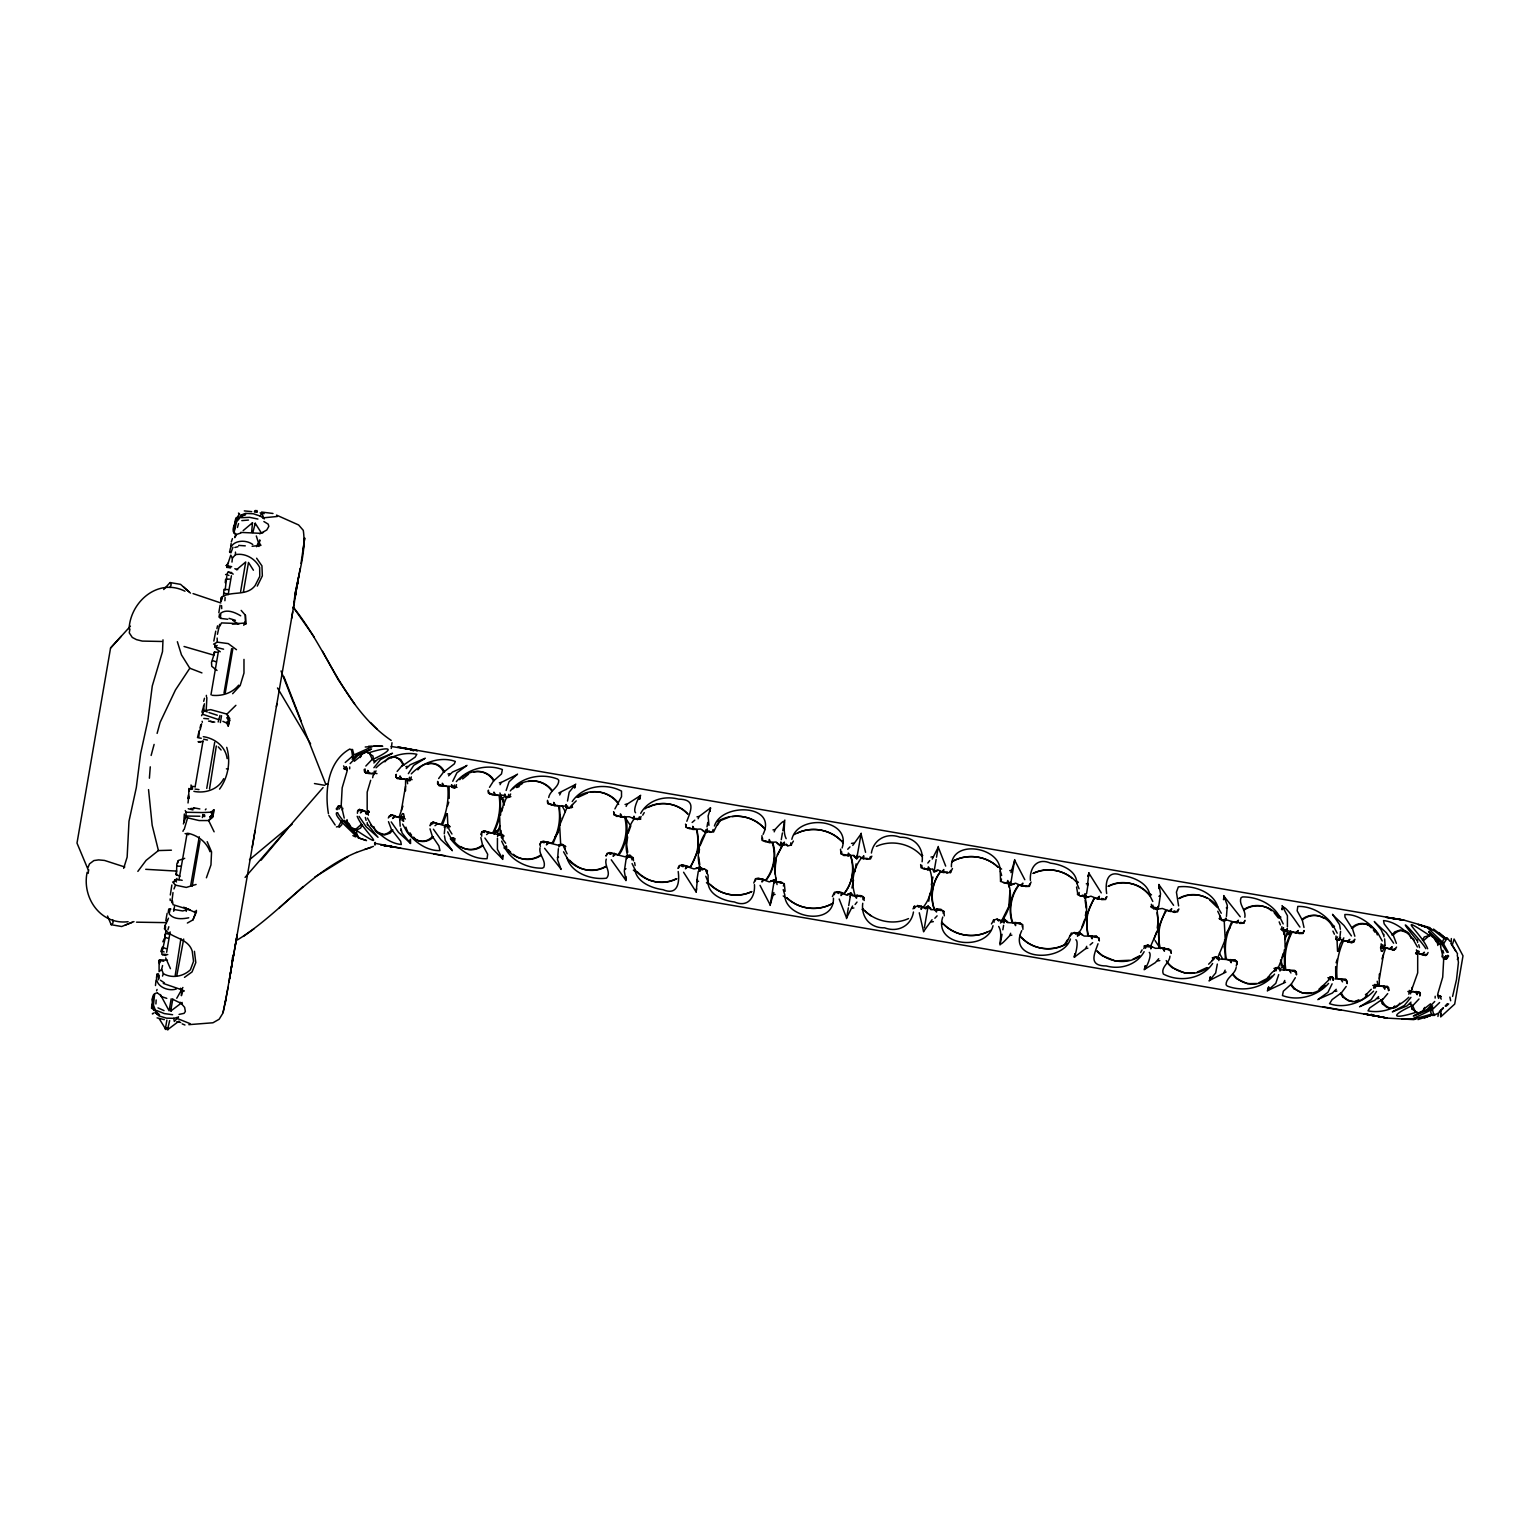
<?xml version="1.0" encoding="UTF-8"?>
<svg xmlns="http://www.w3.org/2000/svg" width="1540" height="1540" viewBox="0 0 1540 1540"><rect width="100%" height="100%" fill="white"/><g stroke="black" fill="none" stroke-linecap="round" stroke-linejoin="round"><path stroke-width="1.5" d="M243.975 659.389L243.975 673.057L240.182 685.55L232.636 693.712M188.034 802.975L188.689 796.546M171.768 902.729L173 892.565M626.626 856.221L631.169 856.51L628.031 855.817L626.626 857.068L628.84 856.529M937.379 870.755L933.971 872.063L932.528 868.926L927.715 869.792L923.75 868.252L926.791 869.06M1388.58 990.721L1387.482 986.351L1377.261 986.216M339.147 827.384L341.764 824.785L342.592 821.224M396.281 774.331L396.242 777.431L399.399 778.817M1340.57 931.296L1339.627 940.035L1335.969 939.111L1336.008 936.012M209.536 788.884L216.312 745.976M234.792 537.672L234.831 536.228M213.945 654.154L213.983 652.306L218.526 652.094M405.54 790.886L405.597 779.818M631.92 859.878L631.958 858.05L628.07 856.471M705.744 870.755L708.092 875.182L708.092 880.476M850.869 893.874L847.462 894.355L850.889 892.969L853.083 895.318L850.869 893.874C852.602 899.091 861.168 892.353 864.017 897.916M1379.32 974.088L1379.263 985.157M1435.145 998.093L1435.184 996.264M180.912 938.572L175.233 975.244M450.238 826.711L447.274 824.574L445.156 825.767L448.333 825.036L445.214 825.074L444.271 833.814M452.317 850.735L445.253 840.417L444.483 835.835M200.027 840.725L192.211 886.077M243.397 592.053L248.498 562.466L253.426 570.224M349.657 768.845L349.715 766.939M626.741 856.298L626.684 858.704L628.031 855.817M1079.097 894.355L1079.155 892.449M1156.02 908.504L1158.234 908.042L1156.829 909.216L1156.29 907.772L1152.882 907.06L1152.921 905.154M1278.258 967.774L1285.284 950.084L1284.572 931.065M1340.358 929.274L1339.588 924.693L1332.543 914.298M500.615 815.064L500.327 796.122M1284.264 949.91L1284.553 968.872M853.988 856.394L856.76 858.781L853.949 855.412L843.631 855.47L840.994 853.449M943.847 911.641L941.229 909.562L930.891 909.697L928.1 906.251L925.232 907.734L928.1 906.251L930.853 908.696L928.274 907.195M400.881 817.374L403.846 817.394L400.554 818.087L402.517 816.874L403.692 821.244L402.075 820.339L402.44 818.568M155.482 985.542L156.002 980.172M365.057 768.941L365.654 773.215L367.752 773.369M1383.459 947.37L1382.323 948.159L1381.072 946.888L1381.168 943.789M168.187 938.322L164.819 937.321L164.915 934.703M225.167 589.955L226.784 576.441M560.252 825.344L559.559 806.306M1224.627 939.65L1225.32 958.669M252.117 546.276L258.162 545.584L259.817 539.924L258.855 546.45M162.99 639.832L162.508 651.613L152.267 685.993L147.898 720.258L140.621 753.638L136.328 787.518L128.994 821.263L127.146 857.087L123.662 868.348M1178.601 905.886L1176.425 892.16L1178.331 886.905C1193.173 884.942 1213.809 891.891 1218.063 907.676L1221.278 913.239M162.47 950.219L165.454 936.955M606.26 859.147C603.911 865.576 611.688 872.699 606.51 878.185C591.649 880.168 571.09 873.199 566.778 857.434L563.563 851.793M683.587 872.237L696.157 891.987L697.408 879.34M1239.681 923.403L1243.723 923.249L1244.686 920.939M219.585 626.453L221.548 622.911L239.374 623.623M503.368 804.977L503.638 799.029M447.312 813.717L447.832 824.901M785.092 891.333L784.284 883.691L777.989 881.631L774.408 882.766L774.351 879.802L770.597 881.13L774.254 880.418L770.154 905.424M1281.203 966.061L1281.492 960.055M1337.548 951.258L1337.047 940.093M502.829 859.435L497.42 849.387L497.439 838.222M504.697 796.372L504.831 793.986L505.486 797.143L504.697 796.372L508.104 797.528M1280.01 971.105L1279.355 967.89L1276.737 967.582L1280.144 968.737M1282.031 905.597L1287.421 915.722L1287.401 926.888M158.851 978.381L159.005 975.321M224.917 600.716L225.109 597.404M563.39 846.249L567.105 853.815M1410.582 993.858L1410.679 992.049L1407.868 991.49M203.569 705.686L204.146 710.787L207.284 711.981M155.925 1003.984L156.156 999.941M374.278 771.174L374.162 773.061L376.973 773.619M846.538 918.572L848.328 907.849M1221.451 918.841L1217.736 911.276M1442.268 943.75L1443.095 940.189L1445.733 937.591L1447.427 938.649M447.813 787.075C448.91 799.626 446.735 812.35 441.499 823.804M754.446 884.634C755.389 896.723 748.247 908.042 734.368 901.959C723.376 900.727 708.073 894.779 708.015 881.746L705.782 876.26M1030.414 880.399C1029.432 868.31 1036.67 857.087 1050.492 863.151C1061.426 864.383 1076.826 870.331 1076.826 883.363L1079.078 888.773M1337.047 977.9C1335.95 965.349 1338.145 952.625 1343.38 941.171M1440.997 1010.221L1440.689 1016.92L1454.703 1004.08L1463 955.84L1454.087 939.034L1452.143 945.464M862.747 903.268C860.879 916.743 869.888 928.312 884.595 927.812C897.82 932.874 911.218 925.848 913.47 912.007M160.083 962.365L160.256 959.844L167.456 960.209M356.491 830.156L356.837 834.314M763.089 834.391C777.758 804.072 721.721 802.456 714.425 826.018M226.688 574.535L228.17 571.937L233.252 574.093M219.951 715.426L218.18 721.971M922.113 861.765C924 848.271 914.856 836.778 900.168 837.279C887.001 832.255 873.623 839.242 871.39 853.025M938.303 846.461L936.532 857.202M1021.771 930.641C1007.044 961.037 1063.12 962.693 1070.435 939.015M184.222 829.367L187.611 817.856L199.122 820.551L208.631 820.551L212.828 817.22L213.81 809.693L211.288 812.158L202.78 812.562L186.109 812.273L185.243 810.579M220.798 601.274L221.413 597.347C231.308 590.263 246.516 596.885 255.101 585.604L259.779 576.364L259.644 567.375C255.255 558.654 245.284 552.822 235.485 554.631L232.405 558.096L231.982 562.081M149.399 778.22L150.266 766.824M151.536 1008.488L151.863 1004.176M368.406 815.18L367.733 810.887L365.962 812.138L369.253 811.445L366.501 811.465M233.656 529.221L233.907 526.103M449.199 798.413L449.141 787.306M1012.473 922.614L1015.803 922.537L1015.572 925.617L1014.398 922.999L1007.199 922.537L1004.619 919.418L1002.155 920.978L1004.619 919.418L1007.718 921.921L1004.869 920.381M1335.661 966.581L1335.738 977.669M1415.587 953.664L1418.879 952.971L1417.127 954.146L1416.454 949.853M251.655 532.34L252.464 522.791L243.166 530.626M501.482 835.604L501.309 837.413L505.678 843.246M567.509 801.031L569.184 792.138L575.787 784.072M1217.332 964.078L1215.676 972.972L1209.073 980.961M374.971 844.478L375.183 842.322L374.932 844.497M1283.359 929.506L1283.532 927.619M213.444 813.486L213.81 809.693M833.448 898.224C834.16 926.637 784.572 918.264 784.822 894.952L783.206 889.581M951.412 866.808C950.738 838.453 1000.326 846.865 1000.018 870.158L1001.655 875.452M232.829 648.841L225.206 693.231M1158.581 907.253L1160.525 893.874L1158.908 884.422M231.731 964.887L232.521 957.303M626.279 857.78L624.316 871.216L625.952 880.63M219.546 789.115C228.17 777.411 230.942 761.28 226.727 747.362M561.099 869.465L557.538 859.724L558.385 848.713M1223.761 895.568L1227.303 905.366L1226.456 916.396M88.204 873.334L88.646 869.58M225.225 582.678L225.61 579.271M228.44 562.909L226.245 565.584L230.577 567.779L226.707 567.375L230.769 555.151L232.405 558.096M186.109 812.273L185.936 817.74M224.012 693.038L231.655 648.648M183.395 823.958L186.032 816.046L199.892 816.238M170.324 894.971L171.864 884.98M157.311 992.742L154.655 993.704C151.035 995.802 152.113 1006.198 153.808 1010.394L152.441 1006.467M401.363 810.387L405.501 786.305M753.792 883.036L755.466 878.743L758.392 878.108L769.269 881.881L774.254 880.418M914.048 906.521L921.44 906.309L921.055 909.351L922.633 907.214L925.675 908.793L927.812 907.118M1031.049 881.997L1029.394 886.366L1025.409 886.52M1383.498 954.588L1379.359 978.67M410.583 843.554L410.449 839.435M502.463 858.666L502.887 855.354M696.157 891.987L696.581 888.676M1089.03 873.18L1088.395 876.452L1088.838 873.065L1101.273 892.873M1223.973 896.396L1223.549 899.707L1224.05 896.338L1240.239 916.781M447.235 828.096L447.466 826.306L445.214 825.074M1375.605 986.004L1375.374 987.794L1373.545 988.122L1374.469 985.254L1377.472 985.408L1374.681 984.426L1377.549 986.197M409.486 777.238L409.236 779.105L412.104 779.663M856.105 863.825L854.95 871.756M928.755 901.208L929.91 893.277M1337.625 936.936L1335.969 939.111M217.429 634.307L219.662 624.316M236.12 534.649L233.965 532.859L236.66 521.694L242.492 514.784L245.63 514.533L236.428 518.73L236.12 520.096M158.466 973.819L158.543 979.767M200.123 730.056L201.663 723.762M187.899 798.529L188.419 794.948M696.677 881.554L698.313 871.236M1088.164 883.556L1086.547 893.797M165.55 926.291L165.434 928.485M678.197 871.524C679.756 882.035 677.966 895.991 663.047 889.697C651.593 888.157 636.405 882.112 634.788 869.138L632.074 863.574M1106.663 893.508C1105.046 882.997 1106.933 869.138 1121.794 875.413C1133.228 876.953 1148.494 882.978 1150.053 895.972L1152.786 901.458M241.164 610.398L245.38 615.23L245.38 623.758M938.149 909.813L941.325 910.64L941.229 909.562L936.955 908.985L936.493 912.007L933.971 909.101M168.245 912.354L168.688 909.351L170.901 909.043M410.064 842.842L410.372 839.435M710.248 808L709.882 811.33L710.46 807.961L699.025 816.527L698.14 818.779M850.234 896.665L850.889 892.969L848.713 905.597M1074.593 957.11L1075.093 953.799L1074.381 957.149L1085.835 948.505L1086.701 946.33M87.145 872.294C81.736 897.57 100.485 925.116 128.109 921.709M184.357 813.986L183.78 822.225M191.133 789.443L191.037 784.957M230.288 974.531L232.001 963.309M154.655 993.704L153.461 1005.139L156.676 1013.589L159.544 1014.879L152.267 1007.853M160.815 951.624L162.316 947.177M301.031 563.409L304.708 537.961L303.111 550.396M129.071 629.013C130.303 601.755 158.042 577.615 184.993 591.206M152.749 1002.02L153.191 999.268M223.531 596.404L223.897 589.416L228.19 589.589M188.746 788.48L188.843 798.432L188.612 797.354M220.085 605.22L218.834 612.728M233.31 956.995L236.198 940.112M391.256 748.479L391.988 742.723M236.563 937.956L225.148 1003.522M698.852 853.102L699.487 849.291M1085.373 915.703L1086.027 911.872M276.392 706.629L295.815 593.766M229.576 978.689L233.541 954.588L228.979 982.212M236.448 938.919L237.218 934.453M276.911 703.568L252.214 847.173M121.256 636.251L110.553 648.051L77 843.092L88.415 870.37M167.109 913.374L165.781 920.862M170.343 908.927L169.111 913.701C173.346 919.726 182.336 919.149 188.746 917.782M166.647 952.278L170.151 931.893M173.693 911.276L174.501 906.56M176.484 881.977L174.848 879.744L179.006 879.744L187.149 833.101M195.156 786.594L203.03 740.875M210.961 694.79L218.16 652.883M228.17 594.652L231.423 575.768M229.46 721.182L226.938 714.098L210.653 709.632L204.146 710.787M225.706 1000.288L223.05 1012.531M293.774 605.624C295.391 580.638 306.98 555.382 303.284 530.357L298.625 524.967L276.526 515.111M234.754 948.756L255.101 830.503M402.248 765.957L415.146 757.141L416.839 754.254C402.229 751.25 386.502 757.565 376.068 767.806M481.673 836.22L481.789 832.216M502.444 858.743L502.752 855.316M517.517 774.062L509.047 781.781L506.14 790.463M558.75 847L560.291 844.17L563.159 844.806L560.329 845.576L562.581 844.421L565.815 846.596M565.642 806.864L566.046 804.515L566.566 807.653C573.708 809.636 563.351 805.805 566.566 807.653M625.875 879.898L626.087 876.549M639.408 799.202L640.64 795.237M707.534 870.986L704.377 868.81L702.125 869.985L700.238 867.039L696.119 868.31L700.238 867.039L699.584 870.755L700.065 867.655M706.995 826.903L707.765 822.437M777.122 843.169L780.241 845.614L780.876 841.918M781.261 839.685L782.416 832.986M791.849 839.338C797.759 813.351 851.87 818.606 842.091 847.982M857.395 855.085L856.779 858.223L861.226 833.198M924.366 927.869L928.1 906.251M944.636 872.14L947.909 872.41L943.231 872.468L937.745 869.831L934.068 871.524L936.147 859.435M993.011 925.694C987.121 951.778 932.932 946.503 942.769 917.051M1002.829 929.813L1003.599 925.347M1003.984 923.115L1004.619 919.418M1023.696 885.75L1027.103 886.039L1022.098 886.039L1015.592 883.209L1010.587 884.692L1014.706 859.609M1088.26 876.433L1088.838 873.065L1087.432 885.75M1144.201 969.796L1145.433 965.907M1158.754 888.561L1159.062 885.154M1218.794 960.575L1219.199 958.246L1215.368 957.033L1219.199 958.246M1224.801 920.343L1226.11 918.09L1224.57 920.862L1221.701 920.304L1224.512 919.515L1222.279 920.612L1219.025 918.514M1285.515 982.231L1267.92 990.451L1268.575 987.101L1267.343 990.971M1268.209 990.432L1268.768 987.121M1282.647 906.482L1282.089 909.774C1281.992 898.994 1298.297 925.425 1299.952 927.061M1408.792 997.227C1398.378 1007.487 1382.612 1013.859 1368.001 1010.856L1369.715 1007.949L1382.612 999.094M291.58 618.541L292.735 611.842M297.124 585.97L297.721 582.64L295.218 596.096L300.146 568.529M293.274 608.473L294.429 602.005M1002.039 934.299L1000.018 944.982M129.938 628.994L129.245 632.805L132.286 637.444L136.502 639.639L142.258 641.083L161.738 641.468M197.486 737.679L199.276 730.518M782.801 830.753L784.842 820.05M213.829 641.083L215.735 631.15M164.819 937.321L166.07 930.333M230.692 546.065L231.154 543.505M234.927 524.389L234.581 529.086M228.093 987.332L223.011 1012.974L219.161 1019.23L212.963 1022.772L188.843 1024.658M199.334 731.462L198.679 737.91L201.278 738.238M853.506 880.129L851.947 887.983M931.334 884.903L932.913 877.049M627.608 836.913L626.665 844.575L627.743 852.294M1157.252 928.062L1158.196 920.4L1157.137 912.7M220.971 618.079L218.988 617.059L219.566 614.075M201.875 712.173L204.416 703.799M296.681 587.356L298.837 576.21M575.267 784.688L574.613 788.057L575.036 784.726L558.77 793.023M640.255 795.872L639.601 799.221C641.66 790.617 631.824 809.828 635.577 812.735M1209.593 980.403L1210.228 977.053L1209.593 980.403L1226.09 972.01M1084.795 897.377L1085.392 894.317M187.36 923.038L192.962 919.881L196.466 910.371M832.389 896.569L834.391 892.315L837.394 891.699L841.629 892.565L841.033 895.587L842.803 893.489L847.096 895.279L850.696 893.566M221.683 600.042L222.318 597.924M686.84 821.282C690.806 810.694 696.465 799.279 678.62 799.164C664.433 795.352 648.032 799.895 640.717 813.351M1098.02 943.75C1094.382 954.126 1088.106 965.926 1106.22 965.946C1120.504 969.911 1136.713 964.983 1144.143 951.701M776.064 858.531L774.62 870.042L776.391 881.419L775.659 877.742M230.904 552.879L232.944 547.297M1000.23 871.447L1000.557 881.4L1006.852 883.402L1010.433 882.324L1010.51 885.231L1014.244 883.979M372.661 777.719L373.373 774.274M399.284 816.547L402.922 806.094M1385.576 948.447L1381.938 958.9M1411.487 990.701L1412.218 987.275M452.741 787.498L451.567 784.822L452.741 787.498L454.647 784.996M1382.785 944.694L1381.072 946.888M1330.214 980.037L1330.579 978.266L1327.846 977.727M228.209 726.052L229.576 720.508L226.649 722.895L228.209 726.052L229.806 718.641L226.938 714.098L235.89 705.32M1074.246 957.052L1074.958 953.78C1073.111 962.635 1079.733 942.037 1075.882 939.727M1144.528 969.141L1145.24 965.869C1143.104 974.589 1152.998 955.378 1149.264 952.355M353.796 754.446L352.544 749.499L351.409 749.499M761.953 835.681L762.05 840.378L765.765 841.86M858.05 896.03L861.13 895.779L861.091 896.838L857.125 895.24L856.471 898.244L854.488 895.414M1022.907 929.351L1022.791 924.731L1020.231 923.172L1014.398 922.999M162.624 947.966C162.201 949.121 160.641 956.513 163.471 954.261L167.783 954.607M221.413 597.347L221.067 601.409M182.471 990.894L181.393 995.687L181.72 989.796L163.278 983.444M374.971 845.017L375.375 843.246M201.567 715.676L203.472 712.058M159.506 963.54L159.005 960.845L160.256 959.844L159.082 960.344L159.101 971.644L161.642 969.411L162.566 965.522M199.276 836.798L190.633 885.808M1010.971 872.603L1014.725 860.321L1024.812 879.706M1452.586 996.438L1456.513 979.556L1458.438 962.327L1457.244 954.838M760.029 885.385L770.115 904.788L773.869 892.507M200.046 727.919L200.835 724.628M295.16 593.208L296.95 585.797M1444.347 958.612L1446.368 959.17L1447.812 955.262M337.048 809.771L338.492 805.863L341.014 806.44L338.916 809.174M508.277 796.141L508.739 794.313M1276.564 968.968L1276.121 970.72C1272.714 969.199 1266.265 980.326 1268.768 976.957L1267.555 977.804L1268.768 976.957M1278.7 974.628L1275.794 983.328L1267.94 990.374M252.849 532.532L255.236 523.273L261.396 532.975M501.809 811.349L502.752 807.615M1282.108 957.36L1283.07 953.645M157.234 976.649L157.638 975.147M782.686 844.132L780.241 845.614L781.261 842.9L787.903 845.884L791.522 844.94M1004.388 920.304L1003.58 922.21L996.957 919.168L993.319 920.15M177.62 863.266L178.274 860.745M152.73 997.862L152.345 1000.057M706.109 832.024L705.705 829.887L707.341 831.87L713.54 832.024L718.006 822.899M932.258 859.051L938.264 847.154L945.676 866.096M1066.835 942.211L1071.301 933.086L1077.519 933.163L1079.136 935.203L1078.789 933.952M203.684 701.316L204.493 698.274M376.03 770.847L373.97 774.659L372.699 772.945M763.956 879.918L762.762 878.994L761.973 881.977L763.956 879.918L765.881 880.168M839.165 899.014L846.577 917.956L852.582 906.04M221.529 715.715L220.355 722.568M446.6 813.601L442.827 824.035M1338.279 951.374L1340.089 944.174L1343.842 937.879M1408.811 994.205L1409.601 991.298L1411.853 991.317M151.132 755.447L154.115 744.417M157.119 733.387L160.122 722.356L175.445 689.978L189.805 668.225L181.47 654.866L177.37 641.718M234.812 522.06L235.947 517.883M206.899 697.639L206.245 709.613M237.449 527.488L238.565 523.6M359.07 816.393L366.193 826.807L378.012 837.317L367.54 824.285M570.185 806.787L576.21 800.896M923.615 931.835L919.265 912.777M1417.32 940.747C1387.271 903.922 1422.844 942.249 1425.771 948.698M1417.994 950.757L1416.203 952.933M628.204 833.082L630.842 825.844M1156.675 931.893L1154.018 939.15M167.879 929.91L168.823 926.734M366.867 814.275L368.637 812.177M1214.656 958.323L1208.63 964.194M347.097 771.097L342.169 787.806L341.226 805.208L344.228 818.087M370.678 780.318L367.175 792.118L367.175 809.674M497.516 836.47L499.21 833.66L501.79 834.237L498.768 834.988L500.943 833.814L504.1 835.989M852.775 845.383L861.053 833.872L865.576 852.313M1286.651 930.911L1287.324 928.639L1285.65 931.373L1286.651 930.911L1285.13 929.871M1437.783 993.897L1442.711 977.168L1443.654 959.766L1440.631 946.888M923.788 931.238L932.066 919.726M172.403 900.688L173.058 904.692L190.094 909.967M499.826 825.556L497.516 833.217L494.821 829.406M1285.034 939.477L1287.324 931.873L1290.02 935.685M710.595 808.057L708.092 816.027L708.958 825.363M1169.957 956.128C1169.765 962.943 1160.448 967.12 1163.335 974.012C1179.313 982.559 1202.143 979.286 1212.635 963.482M614.903 808.904L621.525 796.681L621.506 791.098C605.547 782.57 582.736 785.804 572.226 801.551M700.161 845.479L704.897 834.872M1084.699 919.515L1081.985 926.753M411.315 776.911L410.372 779.856L408.755 780.645L407.292 778.894M499.403 818.799L494.013 832.832M1285.476 946.195L1290.867 932.143M183.684 939.053L176.831 975.513M946.676 872.988L950.604 872.314M559.078 829.059L553.245 843.034M1225.802 935.916L1231.634 921.96M633.113 818.529L633.999 816.219L634.307 819.299L633.113 818.529L633.979 817.548M633.248 818.491L638.754 818.587L639.35 816.778M712.539 831.273L713.116 829.482M1441.96 956.802L1442.556 954.993M342.284 810.04L342.881 808.308M447.524 805.94L448.756 802.225M699.93 867.906L704.396 869.099L701.066 868.387L698.833 869.773L700.238 867.039M1072.321 933.818L1069.973 935.897M1145.51 948.255L1146.087 946.523L1149.552 946.965M1336.104 962.769L1337.355 959.054M176.349 872.699L175.752 874.451L179.968 876.183M156.599 990.817L157.061 989.45M231.327 541.926L232.444 538.615M240.625 591.591L245.707 561.985L236.428 569.819M456.475 784.688L455.474 787.614L451.721 787.248M1431.103 1008.488A27.778 8.181 61.3 0 1 1430.679 1012.126L1432.315 1015.495L1434.78 1014.186M166.127 923.885L167.417 920.188M206.745 788.403L214.695 742.299M856.76 858.781L859.108 856.298L863.42 858.723L867.675 858.608L864.537 858.357M1088.722 896.781L1084.622 897.993L1086.008 895.337L1085.604 896.396L1083.794 896.646L1082.716 895.125L1080.483 896.222L1077.307 894.124M206.399 877.8L210.961 864.922L211.558 851.89L207.188 841.668M492.819 832.64C498.748 821.417 500.981 808.462 499.133 795.91M1292.06 932.355C1286.131 943.558 1283.898 956.513 1285.727 969.064M162.508 976.091L163.375 973.684L161.642 969.411M774.197 831.85L775.005 829.598C791.31 811.484 780.356 827.288 786.17 838.646M188.977 791.31L189.94 788.653L192.25 788.307M689.843 867.097L686.513 865.884L685.435 868.81L687.629 866.789L693.905 868.926L699.526 867.848M699.776 868.868L701.066 868.387L699.988 871.313L699.237 868.714M952.471 868.464L950.45 872.795M998.671 926.445C1005.274 937.34 992.299 954.55 1009.855 935.435L1010.644 933.24M243.801 625.317L245.11 621.775M256.333 512.339L256.833 510.491L257.122 512.3M203.973 816.604L204.493 814.756L204.762 816.566M154.905 1012.415L159.12 1015.976L166.493 1018.171L173.731 1018.325L174.328 1021.444L177.273 1018.171M166.435 1027.68L165.897 1029.509L159.198 1018.691M452.741 781.281L456.899 772.81L467.005 765.361M505.505 795.795L507.18 797.566L509.49 796.912L510.625 794.005M1332.1 983.829L1327.961 992.299L1317.855 999.672M1338.645 938.803L1351.851 942.923L1354.815 939.246L1354.045 941.672M446.196 826.306L433.01 822.129L430.045 825.787L430.796 823.438M1274.235 971.047L1275.351 968.198L1277.68 967.466L1279.336 969.295M173.847 882.228L176.984 878.397M173.981 888.946L175.502 885.154L172.634 881.997M510.318 790.906C521.251 776.93 541.329 772.791 557.576 779.048L558.77 780.299C558.904 787.498 549.934 790.443 548.683 797.508M1274.543 974.127C1263.628 988.141 1243.531 992.337 1227.264 986.062L1226.071 984.792C1225.917 977.573 1234.965 974.628 1236.177 967.524M244.456 624.104L244.899 623.007L245.996 624.124L245.38 615.23M88.05 867.405L89.493 863.882L93.882 860.571L98.599 859.898L104.528 860.437L124.798 867.001M560.04 844.767L559.135 844.671M790.751 842.842L790.886 845.325L793.389 841.09M1150.861 947.543L1151.747 946.561L1147.743 945.098L1143.97 946.08M1448.678 956.032L1447.08 958.246M1457.341 959.439L1458.072 957.649M167.302 921.035L168.457 918.206M171.19 998.806L169.111 1010.818L160.372 994.532M1298.913 933.587L1302.898 933.433L1304.091 930.526M336.182 809L337.761 806.864M994.108 922.21L993.955 919.765L991.471 923.942M480.75 834.507L481.962 831.677L484.137 830.926L500.327 835.335M717.39 825.19L719.912 821.244M1064.929 943.866L1067.451 939.9M169.669 1020.596L167.494 1029.779L178.967 1021.155M552.206 842.861C558.731 831.889 561.022 818.664 558.539 806.132M1232.655 922.133C1226.129 933.105 1223.857 946.33 1226.341 958.843M192.962 919.881L196.504 911.719L195.099 912.412L183.664 907.195M184.704 858.357L178.351 860.494L176.811 864.094L176.465 875.067M169.977 587.568L171.209 584.776L170.055 582.563L163.721 589.531M456.302 781.608C467.428 768.999 486.544 763.551 502.387 769.538L501.501 773.908L493.493 781.011L489.508 787.325M567.067 806.402L568.818 808.173L571.321 807.557L572.591 804.669M617.771 854.7L614.383 853.468L613.093 856.356L615.423 854.354L624.894 856.76L629.956 854.95M641.102 816.45L639.832 819.338L634.538 818.779M1243.723 923.249L1244.994 920.362M1328.558 983.425C1317.451 996.072 1298.316 1001.558 1282.454 995.552L1283.34 991.183L1291.348 984.079L1295.332 977.707M256.564 546.7L258.373 542.465L256.314 535.978M777.238 854.835L782.936 844.748M1143.758 948.582L1145.029 945.772L1146.087 946.523M1212.25 960.382L1213.52 957.553L1216.042 956.86L1217.774 958.708M162.855 941.768L164.28 938.63M869.638 858.319L870.427 856.548M949.872 872.121L950.661 870.35M1391.775 949.564L1393.719 950.122L1396.568 947.081M559.713 794.948L560.733 792.734M626.145 806.382L627.165 804.149L639.966 795.891M706.283 831.061L707.303 828.828L707.341 831.87L705.724 831.023M1079.117 934.068L1077.538 936.282L1077.519 933.163L1074.246 932.451L1075.979 934.318M388.272 817.952L391.141 814.91L400.804 818.202M834.199 894.682L834.969 892.988M914.413 908.485L915.203 906.791M1106.99 896.607L1105.643 899.495L1101.524 899.63M1178.909 908.985L1177.561 911.872L1173.442 912.007M1144.875 969.199L1155.404 962.596L1158.696 958.727M1224.127 972.318L1225.128 970.142M217.544 625.837L216.909 628.628M615.423 854.354L609.936 852.563L607.28 853.237L605.952 856.048L607.453 853.834M677.87 868.425L679.198 865.615L682.066 864.979L687.629 866.789M259.067 543.716L258.162 545.584L260.953 545.391L259.663 543.562M402.344 765.341L397.128 771.425M1382.496 999.768L1387.713 993.608M164.78 926.098L165.434 924.789L164.395 928.736C171.344 938.726 187.899 937.552 192.211 951.066L193.54 961.326L190.421 969.757C183.356 976.533 171.999 978.689 163.375 973.684M500.076 784.688L501.154 782.474L516.92 774.659M871.852 856.144L870.427 859.012L866.924 859.262M1028.932 885.731L1029.798 883.96M1106.182 897.108L1105.239 898.917M1427.214 954.261L1428.081 952.49M257.257 586.105L262.339 575.902L261.935 565.873L256.603 558.212M618.464 854.257C625.51 843.497 627.819 830.022 624.778 817.528M913.008 908.889L914.413 906.078M1166.396 910.737C1159.37 921.478 1157.04 934.972 1160.082 947.447M1283.686 982.559L1284.764 980.422M1411.814 989.431L1417.686 972.876L1417.686 955.301M1439.554 1011.491L1443.25 1007.68M357.627 810.849L357.415 813.293M678.659 867.925L679.525 866.231M755.062 881.072L755.909 879.379M551.339 843.265L547.874 842.034L546.392 844.882L548.779 842.9L559.212 845.46M365.23 746.996L372.353 746.611L353.969 754.889L345.249 762.493M367.925 753.041C392.431 745.283 395.876 748.767 371.525 760.029L365.827 766.054M1439.804 1011.684L1443.365 1008.257M1443.423 943.962L1447.273 938.053L1450.064 941.402M1416.915 1012.05C1392.468 1019.827 1388.907 1016.323 1413.316 1005.081L1419.014 998.998M1430.506 1014.398C1395.702 1024.37 1420.438 1016.304 1433.413 1008.527L1439.611 1002.54M352.159 759.239L356.067 755.466L371.544 748.941M373.854 762.974L377.82 759.201L392.488 753.253L380.438 759.644L373.893 767.709M406.252 768.556L410.16 764.764L425.271 758.181M448.602 775.833L452.49 772.06L466.331 765.957M408.35 773.638L413.721 765.38L424.539 758.758M710.71 832.389L708.862 830.792M1178.331 909.524L1176.964 911.256M1303.052 932.894L1303.995 931.142M1332.427 977.015L1333.274 980.287L1332.427 977.015L1330.194 976.784L1333.12 977.842M1318.587 999.094L1332.35 993.05L1336.239 989.277M1376.51 991.471L1371.12 999.73L1359.589 1006.852M1360.301 1006.332L1374.7 1000.346L1378.589 996.553M1410.948 997.381L1404.403 1005.447L1392.352 1011.857L1407.021 1005.909L1410.986 1002.136M1413.316 1016.092L1428.774 1009.643L1432.681 1005.87M205.34 809.809L206.071 808.943M341.437 821.032L338.434 826.499L336.413 826.922M400.727 816.778L402.498 813.543M540.155 844.093L541.118 841.86L543.505 841.129L548.779 842.9M1382.362 951.451L1384.152 948.197M401.286 817.509L400.053 819.703L402.017 816.932M1383.555 947.601L1384.787 945.406L1382.169 947.427L1383.96 947.735M690.228 866.596C697.678 856.048 700.046 842.322 696.561 829.887M1094.632 898.378C1087.182 908.927 1084.834 922.672 1088.318 935.107M1140.62 952.49L1142.122 949.853M360.206 757.565L361.939 754.157L366.655 751.924L369.446 753.176L372.411 759.663M1424.654 1007.41L1422.921 1010.818L1418.205 1013.07L1415.414 1011.819L1412.469 1005.312M240.452 515.303L245.611 513.359L253.292 513.763L260.164 516.035L261.762 513.282L264.226 518.942M642.738 815.18L644.24 812.6M362.381 824.631L360.591 828.039L356.452 830.176L352.448 827.943M1422.479 940.343L1424.269 936.955L1430.564 935.184M783.09 844.266L784.38 842.091L784.284 845.113L782.185 844.19M1000.461 923.018L1002.675 920.92M630.284 857.125L630.861 856.163L633.229 857.703L633.46 860.783M1365.961 994.801L1371.293 989.296M766.054 879.648C773.812 869.253 776.199 855.316 772.368 842.919M1018.826 885.327C1011.068 895.722 1008.662 909.678 1012.492 922.056M214.849 651.959L211.5 662.412L211.769 666.319L217.024 670.478M1154.557 907.984L1153.98 908.87L1150.746 906.752M227.612 721.259L226.476 722.953L222.896 721.355M844.382 893.123C852.351 882.844 855.201 868.829 850.927 856.452M940.497 871.852C932.547 882.131 930.122 896.241 934.164 908.581M1001.943 920.246L1008.815 906.463L1009.932 891.082M1347.327 941.363L1348.039 942.114L1349.849 939.381L1347.327 941.363L1344.632 940.959M192.308 787.421L192.519 789.231M410.025 842.765L402.094 832.986L401.382 830.099M498.19 834.179L498.691 834.199M1383.478 934.934L1381.072 929.64L1374.277 921.478M444.271 827.307L446.253 825.171M773.792 880.611L774.351 879.802L776.16 882.093L774.274 880.707M1340.589 937.802C1336.489 942.634 1341.706 937.899 1337.586 940.459L1336.508 940.054M176.773 998.247L182.894 987.467M367.309 811.657L365.808 813.813L367.906 811.06L369.042 811.888L367.906 811.06M861.245 858.223C853.237 868.444 850.792 882.632 854.931 894.933M923.615 906.752C931.642 896.55 934.087 882.343 929.948 870.042M1417.532 953.433L1419.033 951.297L1416.935 953.972L1415.799 953.202L1418.34 953.645M506.622 797.2L499.576 814.891L500.288 833.929M1346.191 986.466L1341.513 992.723L1332.139 999.595L1329.54 1003.657C1344.689 1009.143 1362.688 1002.501 1373.584 991.163M1440.362 1015.149L1441.209 1013.975M236.428 518.73L238.738 516.843C235.736 520.25 231.25 529.683 233.965 532.859M395.106 816.45L392.642 818.433L395.106 816.45L397.859 816.854M1226.456 932.932L1229.94 928.004M554.92 837.029L558.404 832.178M619.311 854.392C627.107 843.978 625.952 829.386 634.057 819.126M1165.549 910.583L1158.215 928.216L1159.235 947.312M438.65 778.566L443.328 772.387L454.319 763.879L455.32 761.434C440.171 755.967 422.172 762.569 411.276 773.869M844.613 893.162C852.563 882.94 854.565 868.656 850.696 856.413M940.266 871.813C932.297 882.035 929.852 896.261 933.952 908.542M566.99 807.595L559.636 825.228L560.675 844.305M782.705 844.709L775.833 858.492L774.928 873.912M1002.174 920.285C1010.144 910.063 1012.588 895.856 1008.488 883.556M1217.87 957.399L1225.224 939.766L1224.204 920.67M690.882 866.712L698.467 849.118L697.216 830.002M1093.977 898.263L1086.412 915.857L1087.663 934.992M766.497 879.725C774.312 869.465 776.757 855.297 772.81 842.996M862.207 857.876L863.786 855.759L863.42 858.723L860.976 857.741M1018.383 885.269C1010.548 895.529 1008.123 909.697 1012.05 921.979M1286.015 930.872L1283.051 930.872M1437.571 995.11L1441.19 996.649L1437.571 995.11L1438.63 998.401M706.456 831.581C698.64 841.841 696.196 856.028 700.142 868.31M1078.404 933.394C1086.239 923.134 1088.664 908.966 1084.737 896.684M1150.804 945.849L1158.407 928.254L1157.118 909.139M234.638 537.268L236.775 534.38L240.875 532.994M137.849 871.39L146.108 860.36L158.428 850.561L171.421 850.196M365.481 811.272L362.497 810.136L360.399 812.87L362.786 810.887L368.426 812.639M223.685 778.682C218.141 789.558 205.321 793.678 193.886 791.348M1443.846 958.592L1445.925 955.917L1443.846 958.592L1446.368 959.17L1447.157 957.822M237.006 517.421L239.605 514.091L238.469 513.128L239.181 513.898M174.135 881.13L175.329 879.59M855.104 904.5L857.01 902.074M927.831 863.035L929.737 860.591M1236.293 966.061L1237.12 961.615L1235.119 960.132L1218.852 958.958M323.092 787.556L245.072 877.415M347.289 769.923L346.211 766.689L347.289 769.923L343.651 768.441L346.827 769.769M462.616 778.951L468.564 774.197M1322.225 986.158L1321.147 987.448L1328.385 980.364L1329.367 977.496L1331.349 976.687L1332.928 978.516M350.138 763.628L357.646 755.736L370.736 749.499M1434.702 1001.481L1427.195 1009.374L1414.105 1015.592M262.743 517.883L277.373 516.478M212.597 814.891L213.406 813.909L209.671 817.124L212.501 814.853M361.265 824.439L354.951 829.925L352.025 828.828L349.445 824.42M1423.614 940.536L1429.929 935.069L1432.835 936.147L1435.415 940.555M261.049 860.225L287.614 828.77M942.037 871.621L943.808 869.523L943.231 872.468L940.44 871.409M384.942 761.819L387.618 758.585C393.817 754.061 400.708 758.604 402.922 764.918M1399.918 1003.156L1397.242 1006.409C1391.063 1010.914 1384.171 1006.39 1381.938 1000.057M1415.549 992.03L1419.187 991.818L1420.246 993.05L1412.892 991.51L1415.549 992.03L1417.146 994.705L1416.088 991.413M392.854 829.868L390.12 833.101L384.519 835.007L378.494 832.428M1392.025 935.107L1394.739 931.873L1400.341 929.987L1406.367 932.547M213.56 644.163L217.313 642.141L228.247 643.604L236.486 649.688M173.731 1018.325L178.14 1017.343M130.438 626.145L110.553 648.051M190.113 1023.657L177.158 1018.46L178.544 1016.939M254.35 511.819L255.428 510.433M252.194 524.274L252.464 522.791M494.09 834.16L498.71 829.194M1286.15 935.839L1290.77 930.911M369.292 773.061L367.694 770.385L368.772 773.619L371.949 773.6L364.595 772.041L366.732 772.695M847.731 849.252L849.984 846.885M934.857 918.225L937.109 915.857M1084.622 897.993L1090.936 896.184L1098.347 899.148L1103.564 899.206L1101.735 898.398M1445.155 1006.024L1447.408 1003.657M1020.905 885.192L1022.868 883.132L1022.098 886.039L1018.96 884.923M156.753 974.454L157.369 973.857C152.864 984.984 166.898 991.991 176.272 989.026M1439.457 996.072L1441.248 999.133M565.854 806.96L567.606 806.132M686.089 824.824L685.8 827.25L689.65 828.751M1219.006 958.149L1217.235 958.977M1393.546 1007.083L1394.739 1005.967M1097.212 898.321L1099.406 896.299L1098.347 899.148L1095.017 898.013M1446.176 1006.217L1448.697 1003.888M107.531 916.011L111.188 924.712L113.017 922.999L112.786 919.957M237.122 940.093C279.433 914.26 309.887 871.698 356.587 852.409M279.356 907.849L303.168 886.52M391.776 829.694C387.579 834.911 379.552 836.875 375.24 830.541L373.797 826.595M1393.084 935.3C1397.3 930.083 1405.308 928.1 1409.62 934.434L1411.063 938.399M238.681 685.165C232.232 693.077 222.068 696.35 212.116 695.291M345.403 769.038L343.593 765.9M354.277 761.299L360.841 756.063M1430.564 1003.811L1424.019 1008.97M417.918 769.846C424.386 760.568 438.804 761.376 443.539 771.906M1366.962 995.148C1360.475 1004.426 1346.056 1003.599 1341.34 993.069M358.339 810.406L359.417 809.462L362.786 810.887M433.375 836.855C428.582 842.438 418.226 843.612 413.644 837.144M692.134 822.476L694.79 820.166M1090.051 944.925L1092.707 942.634M1351.504 928.139C1356.278 922.537 1366.635 921.382 1371.235 927.831M1318.933 989.219L1321.205 987.275M1167.07 910.409L1169.418 910.737L1171.748 908.735L1170.477 911.565L1162.315 908.465L1155.732 909.37M217.178 645.452L214.888 647.031L223.589 649.187M292.234 824.073L249.461 859.782M1233.521 921.844L1236.062 922.21L1238.449 920.227L1236.986 922.999L1225.628 919.63M1419.38 953.818L1422.055 954.222L1424.442 952.221L1422.363 954.896L1416.415 952.471M1450.661 1000.75L1449.871 997.092M1426.502 954.704L1423.403 955.012M1437.667 1013.358L1433.932 1015.572L1432.277 1008.719M486.601 834.603L489.066 832.62L491.761 833.005M1293.08 932.104L1295.775 932.489L1298.239 930.506L1296.622 933.279L1284.514 929.775M1386.982 948.255L1389.735 948.659L1392.199 946.676L1390.235 949.372L1384.037 946.888M1366.846 993.82L1365.422 994.648M459.728 779.683C468.468 769.269 485.851 768.037 493.378 780.491M1325.151 985.311C1316.411 995.706 1299.009 996.957 1291.483 984.503M1380.495 985.927L1388.483 987.583L1389.157 990.182M203.761 718.41L208.631 718.891M172.769 999.075L170.709 1011.087L182.182 1002.444M434.992 825.71L437.533 823.746L440.209 824.131M183.491 830.099L182.952 831.331M516.959 786.882L522.484 783.475M1267.92 978.093L1259.123 982.635M243.378 936.435L254.023 928.793M184.473 977.38L192.057 971.933L195.792 962.615L194.425 951.316M165.319 1029.182L166.878 1020.115M432.374 836.682C422.903 846.48 408.851 838.838 405.944 827.134M512.935 788.846C523.523 778.239 542.273 777.931 551.474 790.482M1271.925 976.148C1261.356 986.736 1242.607 987.044 1233.405 974.493M1352.486 928.312C1360.455 919.977 1374.315 924.019 1377.318 934.934M407.58 778.874L400.9 779.144L396.377 777.507L395.703 774.851M389.062 816.258L391.141 814.91L394.606 815.661M499.923 799.741L503.734 797.046M560.791 868.772L544.602 848.309M686.378 826.845L685.512 824.093M1003.445 882.747L1006.198 882.728M1010.587 884.692L1008.7 883.017M1098.482 938.245L1096.557 936.301L1084.083 936.051L1078.751 932.181L1082.197 934.741L1079.136 933.163M1281.107 968.044L1284.918 965.368M1389.735 948.659L1393.719 950.122L1395.779 948.852M226.399 768.826L227.785 769.038M483.117 845.402C477.053 850.6 467.409 851.331 460.845 846.596M1301.743 919.572C1307.806 914.394 1317.451 913.663 1324.015 918.379M314.795 877.069L348.002 856.548M228.17 721.894L229.576 720.508L226.649 722.895M577.981 797.393L587.549 792.985M1206.898 967.601L1197.331 972.01M1424.307 1017.998L1432.662 1014.629M168.688 909.351L169.573 909.505M206.36 695.349L206.437 696.696M153.249 1013.32L152.325 1013.801L153.711 1013.282M1358.858 999.787L1355.162 1001.443M226.707 567.375L227.92 566.643M482.232 845.248C472.414 853.218 457.111 849.291 452.125 837.721M1302.628 919.726C1312.465 911.757 1327.769 915.684 1332.755 927.253M577.134 797.239C589.974 787.441 609.801 791.002 618.695 804.4M1207.745 967.755C1194.905 977.553 1175.058 973.973 1166.184 960.594M1139.369 955.974L1132.862 959.228M541.098 855.374C532.975 861.014 520.905 860.956 513.359 854.315M1243.781 909.601C1251.905 903.98 1263.974 904.038 1271.501 910.679M1334.911 978.94L1345.613 979.151L1347.192 983.598L1347.25 981.134M210.884 815.815L213.348 814.39L212.828 816.181L212.058 812.158M644.856 808.885C657.965 800.049 676.734 802.379 687.495 813.89M1140.024 956.09C1126.895 964.926 1108.145 962.615 1097.385 951.104M718.179 821.513L728.747 817.278M1066.7 943.481C1054.861 950.681 1039.096 950.411 1027.526 942.788A27.778 15.496 54 0 1 1021.886 938.13M1418.109 992.395L1419.899 993.069L1419.803 996.091L1420.419 993.724M717.736 821.436C732.79 811.984 754.1 815.719 765.149 829.579M1067.143 943.558C1052.09 953.01 1030.78 949.275 1019.73 935.396M832.813 903.229C818.356 911.776 798.548 909.466 786.574 897.608M952.047 861.746C966.504 853.199 986.332 855.528 998.286 867.366M540.328 855.258C528.836 862.92 512.3 858.993 505.563 846.923M1244.551 909.736C1256.024 902.074 1272.56 906.001 1279.317 918.052M437.591 783.976L437.668 781.434L439.227 785.881L453.068 786.42M794.274 834.603C808.789 825.979 828.693 828.424 840.725 840.243M833.044 903.268C820.839 910.409 804.765 910.14 792.908 902.401A27.778 20.771 36.1 0 1 786.728 897.666M951.836 861.707C966.331 853.102 986.101 855.547 998.132 867.347M941.691 921.979C953.299 935.974 974.993 939.747 990.605 930.391M606.106 866.558C596.712 872.121 583.872 871.698 575.171 864.941A27.778 22.291 5.6 0 1 569.684 860.302M1178.774 898.417C1187.321 893.335 1198.601 893.335 1207.225 898.282M1280.587 969.873L1294.486 970.354L1296.295 971.798L1296.468 974.859L1296.256 972.356M614.653 814.506L613.575 811.715M1170.188 950.584L1171.286 953.318L1170.592 950.738M605.47 866.462C592.592 873.892 574.997 869.888 566.759 857.453M1179.409 898.532C1192.287 891.102 1209.882 895.087 1218.101 907.522M391.333 757.892L392.854 757.199M676.83 878.743C666.416 884.21 652.922 883.517 643.297 876.664A27.778 22.234 16.6 0 1 637.464 871.967M1108.049 886.251C1121.89 878.743 1140.351 883.286 1149.726 895.76M516.612 787.537L519.096 786.69M1224.57 920.862L1225.705 920.419M1227.034 959.516L1235.831 961.326L1235.119 960.132L1232.655 960.498M356.548 852.428L373.411 846.384M1432.373 1014.571L1425.308 1017.459M504.273 795.237L494.513 795.256L489.508 793.543L492.261 794.794M648.61 807.191C661.43 800.665 678.255 803.226 687.976 813.967M676.349 878.647C662.354 885.904 643.913 881.823 634.499 869.099M1108.531 886.328C1121.332 879.802 1138.156 882.343 1147.897 893.104M1432.912 1014.802L1417.955 1019.576M751.828 891.641C740.663 897.031 726.688 896.165 716.37 889.235A27.778 21.714 27 0 1 710.306 884.499M1033.032 873.334C1045.429 867.27 1061.041 869.272 1071.705 877.973M111.188 924.712L121.698 926.522L132.228 922.287M181.951 991.875L184.299 990.932L181.72 989.796L182.471 992.222M125.221 925.097L133.961 921.594M751.501 891.583C736.697 898.725 717.64 894.528 707.38 881.65M1033.379 873.392C1048.163 866.269 1067.239 870.466 1077.5 883.344M352.179 757.468L353.315 757.045M565.988 806.132L554.15 805.516L549.01 803.784L551.493 804.977M637.483 819.781L636.867 818.895M797.893 832.871C813.12 825.787 832.447 830.079 843.188 843.015M876.375 846.384C891.795 839.3 911.372 843.67 922.325 856.644M923.865 907.368L917.474 905.481L919.072 907.31M908.504 918.591C893.065 925.694 873.488 921.324 862.554 908.35M986.967 932.104C975.224 937.437 960.96 936.416 950.084 929.467A27.778 17.633 49.4 0 1 944.116 924.751M1431.526 1007.988L1432.662 1007.564M1151.131 946.388L1155.462 948.332L1164.201 948.082L1170.958 950.238M761.145 879.359L757.738 879.051L762.762 878.994M784.284 883.691L783.34 885.943M1000.557 881.4L1001.52 879.109M557.345 857.587L558.558 857.145M1226.302 907.888L1227.515 907.464M1088.53 935.685L1096.981 937.437L1096.557 936.301L1093.669 936.57M1392.468 949.198L1395.048 949.352M1385.981 986.87L1388.483 987.583M548.683 803.168L547.72 803.495L547.489 800.338M1236.158 961.942L1237.12 961.615L1237.274 964.04M259.529 533.726L263.436 532.436M633.729 818.645L629.379 816.758L620.659 816.951L615.577 815.238M1085.065 896.222L1083.794 896.646L1084.853 893.797L1085.604 896.396M775.698 881.862L781.666 882.112L781.415 883.132L778.643 882.381M855.701 895.702L857.125 895.24M935.531 909.447L936.955 908.985M364.73 849.426L370.851 847.5M427.716 764.148C434.28 761.53 441.999 765.765 444.521 772.079M196.1 884.461L186.282 887.425L175.502 885.154M373.662 761.184L375.009 760.76M398.86 778.22L397.378 778.682L395.857 776.795M640.871 819.03L638.754 818.587M702.663 830.368L706.109 832.871L700.758 829.04L692.788 829.367L687.86 827.673L691.171 828.52M1409.851 1004.273L1411.179 1003.868M188.843 909.178L182.721 910.949L173.462 909.428M624.547 869.138L625.952 868.753M780.241 845.614L776.122 842.014L769.038 842.496L764.321 840.821L767.632 841.687M849.31 855.663L847.905 856.067L848.347 853.102L850.889 856.009M844.401 893.681L837.394 891.699L836.932 892.68L838.838 893.508M929.14 869.407L927.715 869.792L928.37 866.866L930.353 869.676M1008.276 883.017L1006.852 883.402L1007.776 880.534L1009.143 883.248M1158.908 896.28L1160.313 895.895M631.958 858.05L633.229 857.703M1152.882 907.06L1151.631 907.407L1151.381 904.25M234.888 547.489L237.988 546.7M1343.765 979.613L1346.614 980.383L1338.145 978.651M697.023 881.612L698.563 881.246M924.231 869.118L921.016 867.713L920.65 864.556M1086.297 883.787L1087.837 883.421M1129.205 960.286L1115.133 960.902L1102.082 955.609A27.778 13.052 57.4 0 1 1096.884 951.046M447.466 826.306L448.872 825.979L448.852 829.021L451.952 834.006M488.392 790.174L488.546 793.312L489.797 793.023M571.321 807.557L572.572 807.268M1212.269 957.841L1213.52 957.553M1295.044 972.067L1296.295 971.798M405.79 766.708L407.407 766.343M1377.453 998.69L1379.07 998.324M473.685 772.06C481.442 769.808 490.298 773.715 494.263 780.645M1311.195 992.915L1303.052 993.242L1293.812 988.603M441.075 785.496L438.226 784.726L446.696 786.459M179.064 1014.398L184.049 1013.358L185.358 1011.491L184.627 1007.372L180.161 1002.232M448.005 773.966L449.757 773.638M773.33 894.74L775.082 894.413M1009.759 870.62L1011.511 870.293M1335.103 991.413L1336.855 991.067M509.49 796.912L510.876 796.661M1273.965 968.448L1275.351 968.198M1292.291 970.758L1295.332 971.567L1286.593 969.776M499.345 782.801L501.154 782.474M686.513 865.884L682.066 864.979L681.277 865.904L683.125 866.712M528.316 781.473C537.152 779.471 546.97 783.263 552.244 790.617M1256.563 983.521L1247.342 983.656L1236.601 978.747A27.778 7.431 61.6 0 1 1232.635 974.435M930.969 857.068L932.855 856.76M851.986 908.273L853.872 907.965M456.995 787.383L454.262 786.844M492.55 794.351L488.546 793.312M614.383 853.468L609.012 853.468L610.783 854.257M851.505 843.4L853.449 843.092M931.392 921.94L933.356 921.651M1286.15 930.911L1283.917 931.219L1280.741 929.121M697.004 816.816L699.025 816.527M772.984 829.887L775.005 829.598M1009.855 935.435L1011.876 935.146M1085.835 948.505L1087.856 948.216M1437.937 1016.458L1438.437 1013.493A27.778 11.05 59.3 0 0 1439.284 1011.934M341.014 806.44L338.492 805.863L337.683 807.268M625.067 804.438L627.165 804.149M1157.676 960.883L1159.774 960.594M590.475 792.157C600.273 790.386 610.88 794.159 617.251 801.801M1194.386 972.818L1184.279 972.818L1172.248 967.678A27.778 10.337 59.9 0 1 1167.609 963.212M547.874 842.034L542.426 842.014L544.14 842.803M552.186 804.612L547.72 803.495L547.586 800.993M1372.737 985.446L1374.469 985.254M362.497 810.136L359.417 809.462L358.012 810.271L358.897 810.926M1165.953 949.006L1168.687 948.698L1169.264 949.872L1160.582 948.101M232.367 624.085L244.899 623.007M732.27 816.566C743.358 815.026 755.101 818.895 762.974 826.884M613.94 812.408L613.882 814.872L618.907 816.085M241.819 520.616L248.441 520.058M1017.208 923.423L1020.231 923.172L1020.539 924.269L1015.803 922.537M1348.039 942.114L1353.179 942.153L1351.831 941.421M1156.771 908.639L1153.672 908.6M844.478 855.393L843.516 854.45L846.692 855.278M1083.409 896.01L1080.445 896.01M226.515 579.271L229.595 579.098M272.984 513.475L261.55 512.05M241.26 517.69L249.653 517.344L257.911 519.057M165.858 922.633L136.521 922.171M454.647 788.326L451.913 786.574M1409.273 990.393L1412.142 992.145M368.599 746.246L382.728 746.265L373.777 746.149M772.368 842.496L769.038 842.496L769.269 839.493L770.462 842.091M202.144 721.278L202.337 722.279M1414.875 1018.98L1402.112 1018.768L1416.242 1018.864M404.346 779.182L400.9 779.144L399.957 775.948L401.613 778.624M696.311 829.406L692.788 829.367L692.75 826.326L694.136 828.963M624.258 817.009L620.659 816.951L620.408 813.871L621.929 816.547M1402.112 1018.768L1411.063 1018.883M557.807 805.574L554.15 805.516L553.707 802.398L555.285 805.074M498.248 795.333L494.513 795.256L493.916 792.118L495.572 794.794M190.883 808.462L194.406 808.519M408.755 780.645L410.179 780.665M240.702 532.397L260.838 533.341L266.767 529.991L268.826 526.372L268.21 524.158L263.879 521.521M228.921 575.402L225.572 574.497M1414.124 1019.634L1386.751 1018.094L1372.332 1015.264M616.173 816.335L617.713 816.373M177.254 866.135L181.085 866.269M176.754 871.101L145.722 869.311M367.637 752.29L372.988 756.063L373.527 759.875M1417.224 1012.704L1411.872 1008.912M238.642 545.41L245.284 545.853M391.141 746.476L410.93 749.557M228.151 572.245L231.789 572.553M394.683 756.929L400.727 759.509L404 765.111M1390.177 1008.045L1387.001 1007.506L1382.342 1003.83M192.981 809.905L188.227 808.731M1352.851 1001.616L1348.732 1000.923L1342.726 997.015M244.302 510.895L251.713 511.646M1386.982 1017.998L1367.385 1014.417L1384.383 1017.555L1373.911 1015.534M1150.534 945.733L1150.842 948.89L1151.593 946.619L1147.743 945.098L1147.993 946.215M195.041 789.077L198.949 789.596M191.615 786.266L195.349 786.786M172.615 1014.725L164.26 1013.57L156.483 1010.433M1398.493 919.13L1386.193 917.32L1403.825 920.131L397.859 747.035L417.456 750.692L403.23 747.882M1391.64 918.321L1403.633 920.015L1429.948 927.658M393.22 846.788L374.509 843.227M176.677 1021.867L180.7 1022.444M1390.678 918.148L1401.227 919.688M1379.378 1016.689L1323.187 1006.813M395.742 847.231L383.633 845.364L386.347 845.961M444.887 855.682L381.034 844.902L394.163 846.962M381.034 844.902L400.689 848.078M208.574 721.124L214.772 722.106M325.825 784.033L327.731 784.322M224.051 593.247L227.997 593.882M227.766 619.273L220.335 618.349L220.817 613.093C226.823 608.839 235.1 612.381 240.702 615.808M170.055 582.563L180.565 584.353L190.479 593.112M314.468 783.552L324.901 785.342M1374.874 1015.707L1371.139 1014.244M179.006 879.744L182.182 880.303M433.799 853.988L1341.321 1010.279M165.512 933.49L169.439 934.203M193.655 807.788L199.834 808.943M388.638 846.211L392.546 846.962M159.082 960.344L163.779 961.249M1375.451 1016.092L1363.959 1013.82L1371.62 1015.361M400.477 747.478L408.832 749.152M260.125 512.878L264.11 513.667M226.245 565.584L231.674 566.682M203.145 741.471L198.083 741.702L200.604 742.396M203.626 739.219L207.477 740.047M157.061 1017.863L164.318 1019.634M203.299 736.678C214.849 738.315 225.552 746.496 227.131 758.604M162.355 954.646L165.877 955.57M184.049 646.492L213.906 655.174M210.191 721.259L213.406 722.125M185.108 833.563L188.708 834.68M193.058 593.593L220.855 602.968M229.056 618.368L235.408 620.312M260.164 516.035L263.994 518.422M212.616 660.641L216.274 661.796M161.7 951.162L164.126 951.932M217.275 715.234L208.92 712.519M234.831 568.703L237.699 569.646M160.853 996.399L166.782 998.363M1380.995 947.716L1382.323 948.159M358.454 837.856L366.501 840.571L358.031 837.702M1426.829 927.33L1418.34 924.462L1430.429 928.582M188.361 833.332C198.102 835.643 206.591 842.13 210.017 851.736M218.757 719.661L202.953 714.387M172.653 999.229L182.298 1003.964M1420.573 925.251L1431.68 929.159M1433.528 929.063L1446.021 938.553M409.698 749.345L413.702 750.865M189.805 668.225L201.933 672.903M182.144 1023.85L184.954 1025.024M352.872 835.604C366.135 842.572 333.025 817.702 336.606 812.735M163.163 947.485L166.012 948.678M455.262 838.953L453.145 837.741M1333.024 915.145L1343.977 925.444L1351.427 935.916M451.875 850.022L440.864 839.666L433.414 829.194M1174.077 910.833L1175.829 911.641M998.632 920.997L996.957 919.168L1001.77 920.843M786.228 844.093L787.729 845.633M157.985 1007.872L164.029 1010.606M1174.924 912.469L1169.418 910.737M1240.72 922.306L1242.414 923.095L1236.062 922.21M252.753 544.486C244.918 538.577 229.364 540.482 229.864 552.475L229.499 551.705M403.788 818.221L405.347 818.991M1300.414 932.586L1301.916 933.336L1295.775 932.489M484.426 832.524L482.925 831.773L484.137 830.926L489.066 832.62M1451.335 938.553L1451.123 943.25M1445.733 938.649L1438.995 932.605M433.01 823.669L431.662 822.957L433.01 822.129L437.533 823.746M1352.466 941.46L1353.679 942.172M431.161 822.938L432.394 823.65M186.032 816.046L187.611 817.856M1244.821 917.282C1246.38 910.159 1238.295 904.442 1241.067 897.704L1242.607 896.915C1256.91 896.781 1272.136 903.537 1279.413 916.242L1280.895 917.128M1150.053 893.989L1151.516 894.875M1076.941 881.4L1078.424 882.304M255.236 523.273L254.986 524.755M1303.995 927.465L1302.34 920.188L1297.161 910.814L1297.796 906.406C1311.695 906.059 1325.439 914.048 1333.082 925.482L1334.487 926.368M1000.211 868.213L1001.616 869.08M1301.801 932.74L1302.898 933.433M481.962 831.677L483.04 832.351M389.793 815.738L390.871 816.431M921.421 854.642L922.768 855.509M706.437 882.728L707.899 883.691M633.344 870.158L634.807 871.12M503.965 847.905L505.428 848.848C512.762 861.534 527.893 868.348 542.234 868.194L543.793 867.405C546.565 860.629 538.442 854.893 540.04 847.751M160.43 980.229L164.434 982.905M842.091 840.994L843.343 841.841M783.225 895.953L784.63 896.896M450.354 838.684C459.074 849.753 472.203 859.397 487.064 858.704L487.68 854.276L482.501 844.921L480.865 837.568M862.092 909.524L863.42 910.448M232.752 620.235L237.93 623.95M220.239 651.766L216.447 648.995L214.772 644.336M1428.581 931.527L1440.4 942.037L1447.1 952.375M1396.376 943.365L1393.488 935.877L1384.171 923.885L1383.536 920.593C1396.145 921.786 1406.001 931.219 1414.105 940.054M1425.944 954.184L1426.829 954.819L1425.424 955.57L1422.055 954.222M941.498 923.192L942.75 924.115M1209.708 900.034L1217.255 907.387M921.44 906.309L922.633 907.214M841.629 892.565L842.803 893.489M763.975 827.558L765.034 828.366M409.871 842.726L398.514 832.37L391.199 821.917M541.926 842.496L541.118 841.86L539.847 844.671L540.425 846.326M157.831 993.223L161.238 995.899M314.179 637.002L293.216 607.164C328.001 649.88 343.863 708.15 391.199 740.413M370.755 824.978C378.84 833.872 388.677 843.304 401.305 844.517L400.669 841.225L391.353 829.232L388.484 821.667M1430.025 935.8C1392.545 910.891 1421.747 933.375 1427.657 948.756M354.816 829.309C392.353 854.238 363.017 831.658 357.184 816.277M1439.746 933.51L1445.444 938.591M502.194 858.627L492.203 848.482L484.888 838.049M1443.615 938.149L1434.606 931.007L1428.004 928.254L1442.576 942.191L1448.255 952.298M1077.519 933.163L1078.558 934.049M1019.807 936.667L1020.866 937.552M1435.704 941.017L1438.476 944.251M1428.697 931.623L1440.574 944.751M189.073 591.861L183.433 586.875M346.385 820.782L349.156 824.015M370.543 722.606L377.281 729.325M1159.312 885.269L1173.595 905.308M625.529 879.841L611.245 859.782M1274.215 912.816L1278.277 917.879M218.237 746.842L221.106 749.999M228.786 720.759L226.784 717.678M498.825 834.218L499.711 835.219M235.832 535.824L235.485 533.36M1451.181 943.885L1455.666 951.104M1451.488 943.731L1457.591 953.895M211.654 814.025L211.153 812.042L213.251 815.391L208.631 820.551L214.118 831.812M212.405 813.601L213.232 815.488L211.288 812.158M354.643 704.03L338.069 679.467L322.572 651.381M1374.777 922.268L1386.327 932.74L1393.642 943.173M1373.295 929.871L1374.893 932.162M328.848 815.449L335.162 825.016M1155.038 940.497L1160.351 948.621M1431.719 935.954L1432.412 937.032M624.489 816.412L629.802 824.612M171.325 1010.952L170.844 1009.181M168.11 1029.644L167.61 1027.873M1340.82 979.171L1342.534 981.865M444.04 785.939L442.307 783.225L443.097 786.401M1383.228 986.466L1384.883 989.161L1383.96 985.889M1289.269 970.296L1290.924 972.991M1417.435 946.985L1412.969 939.227M1229.555 960.036L1231.153 962.712L1230.71 959.516M367.425 818.048L371.872 825.883M277.508 687.957L310.618 743.897M1382.227 940.94L1377.915 933.202C1370.215 923.095 1358.03 914.067 1344.863 914.51L1344.978 917.147L1352.505 928.832L1354.854 936.224M170.44 968.66L165.685 957.899M1162.912 948.563L1164.432 951.22L1164.201 948.082M402.633 824.112L406.945 831.908C414.703 841.976 426.772 851.062 439.978 850.6L438.881 845.884L432.336 836.278L430.007 828.809M1337.201 933.182L1333.082 925.482M337.741 812.716C338.723 818.529 379.244 859.147 344.286 820.281M1219.507 953.395L1222.876 959.381M561.965 805.651L565.334 811.696M447.659 831.85L451.759 839.627M1283.186 923.885L1279.413 916.242M501.655 841.148L505.428 848.848M1090.705 936.147L1092.091 938.784L1092.072 935.666M1332.909 931.103L1334.41 934.183M281.031 670.959L325.672 784.033M499.923 792.927L504.312 804.997M1284.014 970.085L1280.529 960.075M283.803 676.464L301.031 720.72M1279.163 921.863L1280.395 924.905M506.756 847.327L506.179 845.729M176.773 1017.439L177.158 1018.46M214.676 645.472L215.292 647.32M1442.864 950.372L1443.673 953.068M627.743 855.855C623.488 843.477 629.456 830.079 625.644 817.682M1224.069 946.715L1225.186 950.546M559.675 814.525L560.772 818.375M1418.744 944.732L1419.514 947.639M365.327 817.471L366.097 820.358M202.375 817.548L202.895 814.487L202.78 816.393M1008.257 883.517L1009.201 887.252M158.428 850.561L152.171 825.247L148.533 789.616M328.444 813.678C324.574 791.252 327.77 761.241 349.83 749.018L351.582 750.096L352.583 756.256M1380.514 947.562L1381.322 951.277M403.557 813.717L404.346 817.413M1085.103 900.303L1086.181 908.003M699.776 864.691L698.679 856.971M776.584 882.093L777.065 884.576M235.408 533.764L235.62 534.823M634.576 862.535L635.135 865.519M1377.222 981.25L1377.838 984.907M407.041 780.068L407.638 783.725M1384.633 938.88L1385.076 945.31M488.276 790.79L488.584 792.754M400.208 826.229L399.765 819.8M943.847 911.16L944.328 915.819M1437.552 943.462L1437.84 945.483M347 819.626L347.289 821.648M840.994 853.949L840.532 849.214M1098.771 940.209L1099.04 937.86L1099.348 940.94M1022.137 925.194L1022.387 927.061M863.825 897.377L864.21 900.496M762.473 837.972L762.704 839.916M364.191 769.442L364.422 771.386M706.937 870.389L707.245 873.488M170.112 898.917L170.266 900.592M1077.904 894.721L1076.556 887.001M943.077 911.584L943.25 913.451M862.843 897.782L863.016 899.649M1440.477 944.097L1440.689 946.542M921.844 865.384L921.998 867.328M841.61 851.582L841.764 853.526M564.718 845.922L564.968 849.002M180.584 988.218L180.758 990.547M1283.552 930.891L1283.821 934.491M1219.892 916.031L1220.123 919.188M501.058 830.484L501.328 834.103M367.213 822.533L367.367 824.882M1417.493 940.151L1417.628 942.576M221.567 605.586L221.722 608.627M195.06 911.218L195.099 912.412M217.14 638.06L217.313 642.141M400.9 828.327L400.997 830.676M502.887 835.277L503.003 838.337M1383.863 934.356L1383.94 936.782M1281.858 926.695L1281.954 929.833M255.101 511.068L255.139 512.127M186.167 908.003L186.225 911.41M235.466 552.09L235.485 554.631M1411.294 1005.062A27.759 5.14 62.5 0 1 1411.853 1008.873M1380.764 999.71A27.778 1.983 63.1 0 1 1382.285 1003.695M1342.88 997.323A27.778 1.194 63.2 0 1 1340.512 993.262M1293.85 988.699A27.778 4.35 62.7 0 1 1290.636 984.445M871.332 915.934A27.778 19.404 43.5 0 1 865.211 911.16M510.645 852.178A27.778 21.887 -5 0 1 508.373 849.753M454.781 840.532A27.778 21.059 -14.4 0 1 453.318 837.933M411.565 835.123A27.778 19.789 -22.3 0 1 409.967 832.813M1158.157 906.406L1158.215 908.889L1156.829 909.216L1158.157 906.406M1376.548 984.618L1375.682 985.1L1376.548 984.618"/></g></svg>
